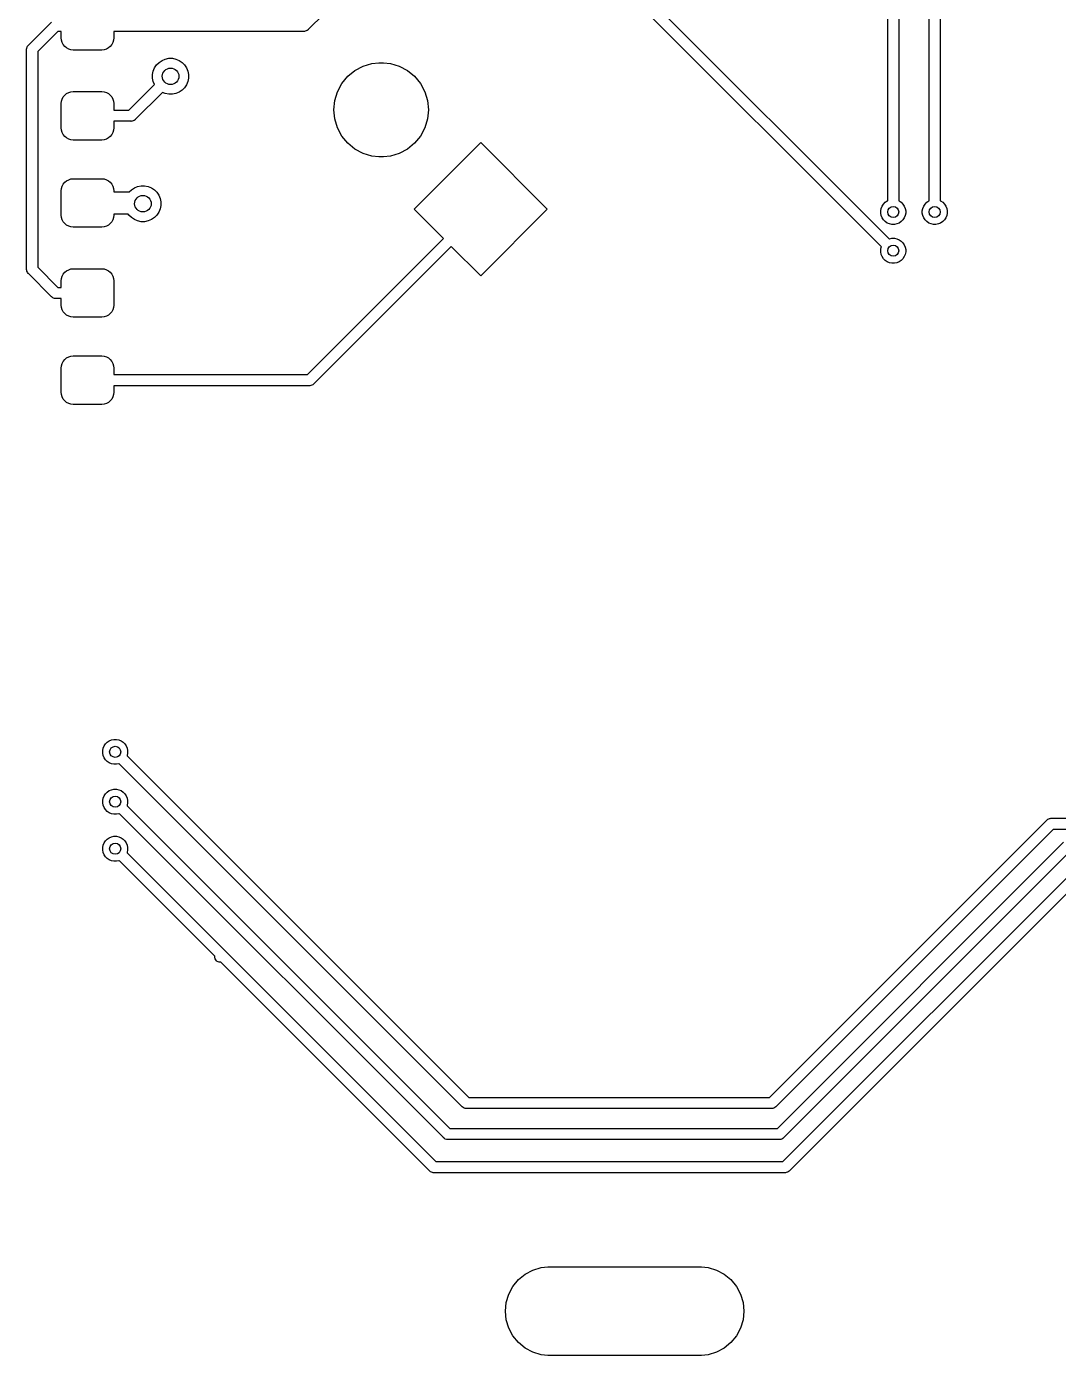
# Model space of a CAD drawing. Extents: x 1 to 84, y 1 to 137.
# Drawn here: x 1.7 to 20.33, y 1.7 to 25.7 of the extents above; entities that cross this region are included whole.
import ezdxf

# ---------------------------------------------------------------- set-up
doc = ezdxf.new("R2010")
doc.units = 0
doc.layers.add('BLACK', color=7, linetype='CONTINUOUS')

msp = doc.modelspace()

# ---------------------------------------------------------------- linework, layer by layer
at = {"layer": 'BLACK', "linetype": 'CONTINUOUS'}
for p, q in [((11.44, 27.7014), (17.2778, 21.8636)), ((17.1364, 21.7222), (11.2727, 27.5858)), ((8.05125, 26.9098), (6.78668, 25.6453)), ((17.45, 26.1784), (17.45, 22.5521)), ((17.25, 22.5521), (17.25, 26.1419)), ((1.73276, 25.3617), (2.15082, 25.7797)), ((18, 22.5521), (18, 25.8586)), ((18.2, 25.8951), (18.2, 22.5521)), ((2.26642, 25.6125), (1.9, 25.2461)), ((2.325, 25.6125), (2.26642, 25.6125)), ((2.325, 25.4937), (2.325, 25.6125)), ((2.3292, 25.4511), (2.325, 25.4937)), ((2.34165, 25.41), (2.3292, 25.4511)), ((3.2708, 25.4511), (3.25835, 25.41)), ((3.275, 25.4937), (3.2708, 25.4511)), ((6.7076, 25.6125), (3.275, 25.6125)), ((3.275, 25.6125), (3.275, 25.4937)), ((6.7125, 25.612), (6.7076, 25.6125)), ((6.7174, 25.6125), (6.7125, 25.612)), ((6.7321, 25.6139), (6.7174, 25.6125)), ((6.7174, 25.6125), (6.7174, 25.6125)), ((6.75095, 25.6197), (6.7321, 25.6139)), ((6.76832, 25.629), (6.75095, 25.6197)), ((6.78355, 25.6414), (6.76832, 25.629)), ((6.78668, 25.6453), (6.78355, 25.6414)), ((1.69952, 25.2875), (1.7, 25.2924)), ((1.7, 25.2826), (1.69952, 25.2875)), ((1.7, 25.2924), (1.70145, 25.3071)), ((1.7, 25.2924), (1.7, 25.2924)), ((1.7, 21.3174), (1.7, 25.2826)), ((1.70145, 25.3071), (1.70147, 25.3072)), ((1.70147, 25.3072), (1.70428, 25.3165)), ((1.70428, 25.3165), (1.70717, 25.326)), ((1.70717, 25.326), (1.71645, 25.3433)), ((1.71645, 25.3433), (1.72895, 25.3586)), ((1.72895, 25.3586), (1.73276, 25.3617)), ((1.9, 25.2461), (1.9, 21.3539)), ((2.36187, 25.3722), (2.34165, 25.41)), ((2.38907, 25.3391), (2.36187, 25.3722)), ((2.42222, 25.3119), (2.38907, 25.3391)), ((2.46004, 25.2917), (2.42222, 25.3119)), ((2.50107, 25.2792), (2.46004, 25.2917)), ((2.54375, 25.275), (2.50107, 25.2792)), ((3.05625, 25.275), (2.54375, 25.275)), ((3.09893, 25.2792), (3.05625, 25.275)), ((3.13996, 25.2917), (3.09893, 25.2792)), ((3.17778, 25.3119), (3.13996, 25.2917)), ((3.21093, 25.3391), (3.17778, 25.3119)), ((3.23813, 25.3722), (3.21093, 25.3391)), ((3.25835, 25.41), (3.23813, 25.3722)), ((4.01199, 24.9539), (4.04756, 25.0072)), ((4.04756, 25.0072), (4.09282, 25.0524)), ((4.09282, 25.0524), (4.14605, 25.088)), ((4.14605, 25.088), (4.2052, 25.1125)), ((4.2052, 25.1125), (4.26799, 25.125)), ((4.26799, 25.125), (4.33201, 25.125)), ((4.33201, 25.125), (4.3948, 25.1125)), ((4.3948, 25.1125), (4.45395, 25.088)), ((4.45395, 25.088), (4.50718, 25.0524)), ((4.50718, 25.0524), (4.55244, 25.0072)), ((4.55244, 25.0072), (4.58801, 24.9539)), ((7.62943, 24.9062), (7.77709, 24.9851)), ((7.77709, 24.9851), (7.93732, 25.0338)), ((7.93732, 25.0338), (8.0622, 25.0461)), ((8.0622, 25.0461), (8.1457, 25.0461)), ((8.1457, 25.0461), (8.27058, 25.0338)), ((8.27058, 25.0338), (8.4308, 24.9851)), ((8.4308, 24.9851), (8.57847, 24.9062)), ((3.975, 24.832), (3.98749, 24.8948)), ((3.975, 24.768), (3.975, 24.832)), ((3.98749, 24.7052), (3.975, 24.768)), ((3.98749, 24.8948), (4.01199, 24.9539)), ((4.58801, 24.9539), (4.61251, 24.8948)), ((4.61251, 24.8948), (4.625, 24.832)), ((4.625, 24.768), (4.61251, 24.7052)), ((4.625, 24.832), (4.625, 24.768)), ((7.39378, 24.6706), (7.5, 24.8)), ((7.5, 24.8), (7.62943, 24.9062)), ((8.57847, 24.9062), (8.7079, 24.8)), ((8.7079, 24.8), (8.81412, 24.6706)), ((2.38907, 24.4609), (2.42222, 24.4881)), ((2.42222, 24.4881), (2.46004, 24.5083)), ((2.46004, 24.5083), (2.50107, 24.5208)), ((2.50107, 24.5208), (2.54375, 24.525)), ((2.54375, 24.525), (3.05625, 24.525)), ((3.05625, 24.525), (3.09893, 24.5208)), ((3.09893, 24.5208), (3.13996, 24.5083)), ((3.13996, 24.5083), (3.17778, 24.4881)), ((3.17778, 24.4881), (3.21093, 24.4609)), ((3.54608, 24.1875), (4.00983, 24.6513)), ((4.15125, 24.5098), (3.66168, 24.0203)), ((4.00983, 24.6513), (3.98749, 24.7052)), ((4.2052, 24.4875), (4.15125, 24.5098)), ((4.26799, 24.475), (4.2052, 24.4875)), ((4.3948, 24.4875), (4.33201, 24.475)), ((4.45395, 24.512), (4.3948, 24.4875)), ((4.50718, 24.5476), (4.45395, 24.512)), ((4.55244, 24.5928), (4.50718, 24.5476)), ((4.58801, 24.6461), (4.55244, 24.5928)), ((4.61251, 24.7052), (4.58801, 24.6461)), ((7.26625, 24.3627), (7.31485, 24.5229)), ((7.31485, 24.5229), (7.39378, 24.6706)), ((8.81412, 24.6706), (8.89305, 24.5229)), ((8.89305, 24.5229), (8.94165, 24.3627)), ((2.325, 24.3062), (2.3292, 24.3489)), ((2.325, 23.8687), (2.325, 24.3062)), ((2.3292, 24.3489), (2.34165, 24.39)), ((2.34165, 24.39), (2.36187, 24.4278)), ((2.36187, 24.4278), (2.38907, 24.4609)), ((3.21093, 24.4609), (3.23813, 24.4278)), ((3.23813, 24.4278), (3.25835, 24.39)), ((3.25835, 24.39), (3.2708, 24.3489)), ((3.2708, 24.3489), (3.275, 24.3062)), ((3.275, 24.3062), (3.275, 24.1875)), ((4.33201, 24.475), (4.26799, 24.475)), ((7.24984, 24.1961), (7.26625, 24.3627)), ((8.94165, 24.3627), (8.95806, 24.1961)), ((3.275, 24.1875), (3.54608, 24.1875)), ((3.64332, 24.004), (3.62595, 23.9947)), ((3.65855, 24.0164), (3.64332, 24.004)), ((3.66168, 24.0203), (3.65855, 24.0164)), ((7.26625, 24.0294), (7.24984, 24.1961)), ((7.31485, 23.8692), (7.26625, 24.0294)), ((8.94165, 24.0294), (8.89305, 23.8692)), ((8.95806, 24.1961), (8.94165, 24.0294)), ((2.3292, 23.8261), (2.325, 23.8687)), ((2.34165, 23.785), (2.3292, 23.8261)), ((2.36187, 23.7472), (2.34165, 23.785)), ((3.25835, 23.785), (3.23813, 23.7472)), ((3.2708, 23.8261), (3.25835, 23.785)), ((3.275, 23.8687), (3.2708, 23.8261)), ((3.5826, 23.9875), (3.275, 23.9875)), ((3.275, 23.9875), (3.275, 23.8687)), ((3.5875, 23.987), (3.5826, 23.9875)), ((3.5924, 23.9875), (3.5875, 23.987)), ((3.6071, 23.9889), (3.5924, 23.9875)), ((3.5924, 23.9875), (3.5924, 23.9875)), ((3.62595, 23.9947), (3.6071, 23.9889)), ((7.39378, 23.7215), (7.31485, 23.8692)), ((8.89305, 23.8692), (8.81412, 23.7215)), ((2.38907, 23.7141), (2.36187, 23.7472)), ((2.42222, 23.6869), (2.38907, 23.7141)), ((2.46004, 23.6667), (2.42222, 23.6869)), ((2.50107, 23.6542), (2.46004, 23.6667)), ((2.54375, 23.65), (2.50107, 23.6542)), ((3.05625, 23.65), (2.54375, 23.65)), ((3.09893, 23.6542), (3.05625, 23.65)), ((3.13996, 23.6667), (3.09893, 23.6542)), ((3.17778, 23.6869), (3.13996, 23.6667)), ((3.21093, 23.7141), (3.17778, 23.6869)), ((3.23813, 23.7472), (3.21093, 23.7141)), ((7.5, 23.5921), (7.39378, 23.7215)), ((7.62943, 23.4859), (7.5, 23.5921)), ((8.7079, 23.5921), (8.57847, 23.4859)), ((8.69792, 22.4), (9.9, 23.6021)), ((8.81412, 23.7215), (8.7079, 23.5921)), ((9.9, 23.6021), (11.1021, 22.4)), ((7.77709, 23.407), (7.62943, 23.4859)), ((7.93732, 23.3584), (7.77709, 23.407)), ((8.0622, 23.3461), (7.93732, 23.3584)), ((8.1457, 23.3461), (8.0622, 23.3461)), ((8.27058, 23.3584), (8.1457, 23.3461)), ((8.4308, 23.407), (8.27058, 23.3584)), ((8.57847, 23.4859), (8.4308, 23.407)), ((2.3292, 22.7739), (2.34165, 22.815)), ((2.34165, 22.815), (2.36187, 22.8528)), ((2.36187, 22.8528), (2.38907, 22.8859)), ((2.38907, 22.8859), (2.42222, 22.9131)), ((2.42222, 22.9131), (2.46004, 22.9333)), ((2.46004, 22.9333), (2.50107, 22.9458)), ((2.50107, 22.9458), (2.54375, 22.95)), ((2.54375, 22.95), (3.05625, 22.95)), ((3.05625, 22.95), (3.09893, 22.9458)), ((3.09893, 22.9458), (3.13996, 22.9333)), ((3.13996, 22.9333), (3.17778, 22.9131)), ((3.17778, 22.9131), (3.21093, 22.8859)), ((3.21093, 22.8859), (3.23813, 22.8528)), ((3.23813, 22.8528), (3.25835, 22.815)), ((3.25835, 22.815), (3.2708, 22.7739)), ((3.64606, 22.788), (3.7052, 22.8125)), ((3.7052, 22.8125), (3.76799, 22.825)), ((3.76799, 22.825), (3.83201, 22.825)), ((3.83201, 22.825), (3.8948, 22.8125)), ((3.8948, 22.8125), (3.95395, 22.788)), ((2.325, 22.7312), (2.3292, 22.7739)), ((2.325, 22.2937), (2.325, 22.7312)), ((3.2708, 22.7739), (3.275, 22.7312)), ((3.275, 22.7312), (3.275, 22.7125)), ((3.275, 22.7125), (3.55288, 22.7125)), ((3.55288, 22.7125), (3.59282, 22.7524)), ((3.59282, 22.7524), (3.64606, 22.788)), ((3.95395, 22.788), (4.00718, 22.7524)), ((4.00718, 22.7524), (4.05244, 22.7072)), ((4.05244, 22.7072), (4.08801, 22.6539)), ((4.08801, 22.6539), (4.11251, 22.5948)), ((4.11251, 22.5948), (4.125, 22.532)), ((4.08801, 22.3461), (4.05244, 22.2928)), ((4.11251, 22.4052), (4.08801, 22.3461)), ((4.125, 22.468), (4.11251, 22.4052)), ((4.125, 22.532), (4.125, 22.468)), ((9.22825, 21.8697), (8.69792, 22.4)), ((11.1021, 22.4), (9.9, 21.1979)), ((17.125, 22.3722), (17.1336, 22.4156)), ((17.125, 22.3278), (17.125, 22.3722)), ((17.1336, 22.2844), (17.125, 22.3278)), ((17.1336, 22.4156), (17.1506, 22.4566)), ((17.1506, 22.4566), (17.1752, 22.4934)), ((17.1752, 22.4934), (17.2066, 22.5248)), ((17.2066, 22.5248), (17.2434, 22.5494)), ((17.2434, 22.5494), (17.25, 22.5521)), ((17.45, 22.5521), (17.4566, 22.5494)), ((17.4566, 22.5494), (17.4934, 22.5248)), ((17.4934, 22.5248), (17.5248, 22.4934)), ((17.5248, 22.4934), (17.5494, 22.4566)), ((17.5494, 22.4566), (17.5664, 22.4156)), ((17.5664, 22.4156), (17.575, 22.3722)), ((17.575, 22.3278), (17.5664, 22.2844)), ((17.575, 22.3722), (17.575, 22.3278)), ((17.875, 22.3722), (17.8836, 22.4156)), ((17.875, 22.3278), (17.875, 22.3722)), ((17.8836, 22.2844), (17.875, 22.3278)), ((17.8836, 22.4156), (17.9006, 22.4566)), ((17.9006, 22.4566), (17.9252, 22.4934)), ((17.9252, 22.4934), (17.9566, 22.5248)), ((17.9566, 22.5248), (17.9934, 22.5494)), ((17.9934, 22.5494), (18, 22.5521)), ((18.2, 22.5521), (18.2066, 22.5494)), ((18.2066, 22.5494), (18.2434, 22.5248)), ((18.2434, 22.5248), (18.2748, 22.4934)), ((18.2748, 22.4934), (18.2994, 22.4566)), ((18.2994, 22.4566), (18.3164, 22.4156)), ((18.3164, 22.4156), (18.325, 22.3722)), ((18.325, 22.3278), (18.3164, 22.2844)), ((18.325, 22.3722), (18.325, 22.3278)), ((2.3292, 22.2511), (2.325, 22.2937)), ((2.34165, 22.21), (2.3292, 22.2511)), ((2.36187, 22.1722), (2.34165, 22.21)), ((2.38907, 22.1391), (2.36187, 22.1722)), ((2.42222, 22.1119), (2.38907, 22.1391)), ((2.46004, 22.0917), (2.42222, 22.1119)), ((2.50107, 22.0792), (2.46004, 22.0917)), ((2.54375, 22.075), (2.50107, 22.0792)), ((3.09893, 22.0792), (3.05625, 22.075)), ((3.13996, 22.0917), (3.09893, 22.0792)), ((3.17778, 22.1119), (3.13996, 22.0917)), ((3.21093, 22.1391), (3.17778, 22.1119)), ((3.23813, 22.1722), (3.21093, 22.1391)), ((3.25835, 22.21), (3.23813, 22.1722)), ((3.2708, 22.2511), (3.25835, 22.21)), ((3.275, 22.2937), (3.2708, 22.2511)), ((3.53441, 22.3125), (3.275, 22.3125)), ((3.275, 22.3125), (3.275, 22.2937)), ((3.54756, 22.2928), (3.53441, 22.3125)), ((3.59282, 22.2476), (3.54756, 22.2928)), ((3.64606, 22.212), (3.59282, 22.2476)), ((3.7052, 22.1875), (3.64606, 22.212)), ((3.76799, 22.175), (3.7052, 22.1875)), ((3.83201, 22.175), (3.76799, 22.175)), ((3.8948, 22.1875), (3.83201, 22.175)), ((3.95395, 22.212), (3.8948, 22.1875)), ((4.00718, 22.2476), (3.95395, 22.212)), ((4.05244, 22.2928), (4.00718, 22.2476)), ((17.1506, 22.2434), (17.1336, 22.2844)), ((17.1752, 22.2066), (17.1506, 22.2434)), ((17.2066, 22.1752), (17.1752, 22.2066)), ((17.2434, 22.1506), (17.2066, 22.1752)), ((17.2844, 22.1336), (17.2434, 22.1506)), ((17.3278, 22.125), (17.2844, 22.1336)), ((17.3722, 22.125), (17.3278, 22.125)), ((17.4156, 22.1336), (17.3722, 22.125)), ((17.4566, 22.1506), (17.4156, 22.1336)), ((17.4934, 22.1752), (17.4566, 22.1506)), ((17.5248, 22.2066), (17.4934, 22.1752)), ((17.5494, 22.2434), (17.5248, 22.2066)), ((17.5664, 22.2844), (17.5494, 22.2434)), ((17.9006, 22.2434), (17.8836, 22.2844)), ((17.9252, 22.2066), (17.9006, 22.2434)), ((17.9566, 22.1752), (17.9252, 22.2066)), ((17.9934, 22.1506), (17.9566, 22.1752)), ((18.0344, 22.1336), (17.9934, 22.1506)), ((18.0778, 22.125), (18.0344, 22.1336)), ((18.1222, 22.125), (18.0778, 22.125)), ((18.1656, 22.1336), (18.1222, 22.125)), ((18.2066, 22.1506), (18.1656, 22.1336)), ((18.2434, 22.1752), (18.2066, 22.1506)), ((18.2748, 22.2066), (18.2434, 22.1752)), ((18.2994, 22.2434), (18.2748, 22.2066)), ((18.3164, 22.2844), (18.2994, 22.2434)), ((3.05625, 22.075), (2.54375, 22.075)), ((6.77108, 19.4125), (9.22825, 21.8697)), ((17.2778, 21.8636), (17.2844, 21.8664)), ((17.2844, 21.8664), (17.3278, 21.875)), ((17.3278, 21.875), (17.3722, 21.875)), ((17.3722, 21.875), (17.4156, 21.8664)), ((17.4156, 21.8664), (17.4566, 21.8494)), ((17.4566, 21.8494), (17.4934, 21.8248)), ((9.36967, 21.7282), (6.88668, 19.2453)), ((9.9, 21.1979), (9.36967, 21.7282)), ((17.125, 21.6722), (17.1336, 21.7156)), ((17.125, 21.6278), (17.125, 21.6722)), ((17.1336, 21.5844), (17.125, 21.6278)), ((17.1336, 21.7156), (17.1364, 21.7222)), ((17.4934, 21.8248), (17.5248, 21.7934)), ((17.5248, 21.7934), (17.5494, 21.7566)), ((17.5494, 21.7566), (17.5664, 21.7156)), ((17.5664, 21.7156), (17.575, 21.6722)), ((17.575, 21.6278), (17.5664, 21.5844)), ((17.575, 21.6722), (17.575, 21.6278)), ((17.1506, 21.5434), (17.1336, 21.5844)), ((17.1752, 21.5066), (17.1506, 21.5434)), ((17.2066, 21.4752), (17.1752, 21.5066)), ((17.2434, 21.4506), (17.2066, 21.4752)), ((17.2844, 21.4336), (17.2434, 21.4506)), ((17.3278, 21.425), (17.2844, 21.4336)), ((17.3722, 21.425), (17.3278, 21.425)), ((17.4156, 21.4336), (17.3722, 21.425)), ((17.4566, 21.4506), (17.4156, 21.4336)), ((17.4934, 21.4752), (17.4566, 21.4506)), ((17.5248, 21.5066), (17.4934, 21.4752)), ((17.5494, 21.5434), (17.5248, 21.5066)), ((17.5664, 21.5844), (17.5494, 21.5434)), ((1.69952, 21.3125), (1.7, 21.3174)), ((1.70145, 21.2929), (1.69952, 21.3125)), ((1.70652, 21.2762), (1.70145, 21.2929)), ((1.70717, 21.274), (1.70652, 21.2762)), ((1.71645, 21.2567), (1.70717, 21.274)), ((1.72895, 21.2414), (1.71645, 21.2567)), ((1.73276, 21.2383), (1.72895, 21.2414)), ((2.15082, 20.8203), (1.73276, 21.2383)), ((1.9, 21.3539), (2.26642, 20.9875)), ((2.325, 21.1062), (2.3292, 21.1489)), ((2.3292, 21.1489), (2.34165, 21.19)), ((2.34165, 21.19), (2.36187, 21.2278)), ((2.36187, 21.2278), (2.38907, 21.2609)), ((2.38907, 21.2609), (2.42222, 21.2881)), ((2.42222, 21.2881), (2.46004, 21.3083)), ((2.46004, 21.3083), (2.50107, 21.3208)), ((2.50107, 21.3208), (2.54375, 21.325)), ((2.54375, 21.325), (3.05625, 21.325)), ((3.05625, 21.325), (3.09893, 21.3208)), ((3.09893, 21.3208), (3.13996, 21.3083)), ((3.13996, 21.3083), (3.17778, 21.2881)), ((3.17778, 21.2881), (3.21093, 21.2609)), ((3.21093, 21.2609), (3.23813, 21.2278)), ((3.23813, 21.2278), (3.25835, 21.19)), ((3.25835, 21.19), (3.2708, 21.1489)), ((3.2708, 21.1489), (3.275, 21.1062)), ((2.26642, 20.9875), (2.325, 20.9875)), ((2.325, 20.9875), (2.325, 21.1062)), ((3.275, 21.1062), (3.275, 20.6687)), ((2.15395, 20.8164), (2.15082, 20.8203)), ((2.16918, 20.804), (2.15395, 20.8164)), ((2.17657, 20.8), (2.16918, 20.804)), ((2.18655, 20.7947), (2.17657, 20.8)), ((2.2054, 20.7889), (2.18655, 20.7947)), ((2.20722, 20.7888), (2.2054, 20.7889)), ((2.2201, 20.7875), (2.20722, 20.7888)), ((2.225, 20.787), (2.2201, 20.7875)), ((2.2201, 20.7875), (2.2201, 20.7875)), ((2.2299, 20.7875), (2.225, 20.787)), ((2.325, 20.7875), (2.2299, 20.7875)), ((2.325, 20.6687), (2.325, 20.7875)), ((2.3292, 20.6261), (2.325, 20.6687)), ((3.275, 20.6687), (3.2708, 20.6261)), ((2.34165, 20.585), (2.3292, 20.6261)), ((2.36187, 20.5472), (2.34165, 20.585)), ((2.38907, 20.5141), (2.36187, 20.5472)), ((2.42222, 20.4869), (2.38907, 20.5141)), ((2.46004, 20.4667), (2.42222, 20.4869)), ((2.50107, 20.4542), (2.46004, 20.4667)), ((2.54375, 20.45), (2.50107, 20.4542)), ((3.05625, 20.45), (2.54375, 20.45)), ((3.09893, 20.4542), (3.05625, 20.45)), ((3.13996, 20.4667), (3.09893, 20.4542)), ((3.17778, 20.4869), (3.13996, 20.4667)), ((3.21093, 20.5141), (3.17778, 20.4869)), ((3.23813, 20.5472), (3.21093, 20.5141)), ((3.25835, 20.585), (3.23813, 20.5472)), ((3.2708, 20.6261), (3.25835, 20.585)), ((2.36187, 19.6528), (2.38907, 19.6859)), ((2.38907, 19.6859), (2.42222, 19.7131)), ((2.42222, 19.7131), (2.46004, 19.7333)), ((2.46004, 19.7333), (2.50107, 19.7458)), ((2.50107, 19.7458), (2.54375, 19.75)), ((2.54375, 19.75), (3.05625, 19.75)), ((3.05625, 19.75), (3.09893, 19.7458)), ((3.09893, 19.7458), (3.13996, 19.7333)), ((3.13996, 19.7333), (3.17778, 19.7131)), ((3.17778, 19.7131), (3.21093, 19.6859)), ((3.21093, 19.6859), (3.23813, 19.6528)), ((2.325, 19.5312), (2.3292, 19.5739)), ((2.325, 19.0938), (2.325, 19.5312)), ((2.3292, 19.5739), (2.34165, 19.615)), ((2.34165, 19.615), (2.36187, 19.6528)), ((3.23813, 19.6528), (3.25835, 19.615)), ((3.25835, 19.615), (3.2708, 19.5739)), ((3.2708, 19.5739), (3.275, 19.5312)), ((3.275, 19.5312), (3.275, 19.4125)), ((3.275, 19.4125), (6.77108, 19.4125)), ((6.8076, 19.2125), (3.275, 19.2125)), ((3.275, 19.2125), (3.275, 19.0938)), ((6.8125, 19.212), (6.8076, 19.2125)), ((6.8174, 19.2125), (6.8125, 19.212)), ((6.8321, 19.2139), (6.8174, 19.2125)), ((6.8174, 19.2125), (6.8174, 19.2125)), ((6.85095, 19.2197), (6.8321, 19.2139)), ((6.86832, 19.229), (6.85095, 19.2197)), ((6.88355, 19.2414), (6.86832, 19.229)), ((6.88668, 19.2453), (6.88355, 19.2414)), ((2.3292, 19.0511), (2.325, 19.0938)), ((2.34165, 19.01), (2.3292, 19.0511)), ((2.36187, 18.9722), (2.34165, 19.01)), ((2.38907, 18.9391), (2.36187, 18.9722)), ((3.23813, 18.9722), (3.21093, 18.9391)), ((3.25835, 19.01), (3.23813, 18.9722)), ((3.2708, 19.0511), (3.25835, 19.01)), ((3.275, 19.0938), (3.2708, 19.0511)), ((2.42222, 18.9119), (2.38907, 18.9391)), ((2.46004, 18.8917), (2.42222, 18.9119)), ((2.50107, 18.8792), (2.46004, 18.8917)), ((2.54375, 18.875), (2.50107, 18.8792)), ((3.05625, 18.875), (2.54375, 18.875)), ((3.09893, 18.8792), (3.05625, 18.875)), ((3.13996, 18.8917), (3.09893, 18.8792)), ((3.17778, 18.9119), (3.13996, 18.8917)), ((3.21093, 18.9391), (3.17778, 18.9119)), ((3.10061, 12.7066), (3.12523, 12.7434)), ((3.12523, 12.7434), (3.15657, 12.7748)), ((3.15657, 12.7748), (3.19342, 12.7994)), ((3.19342, 12.7994), (3.23437, 12.8164)), ((3.23437, 12.8164), (3.27784, 12.825)), ((3.27784, 12.825), (3.32216, 12.825)), ((3.32216, 12.825), (3.36563, 12.8164)), ((3.36563, 12.8164), (3.40658, 12.7994)), ((3.40658, 12.7994), (3.44343, 12.7748)), ((3.44343, 12.7748), (3.47477, 12.7434)), ((3.47477, 12.7434), (3.49939, 12.7066)), ((3.075, 12.6222), (3.08365, 12.6656)), ((3.075, 12.5778), (3.075, 12.6222)), ((3.08365, 12.5344), (3.075, 12.5778)), ((3.08365, 12.6656), (3.10061, 12.7066)), ((3.10061, 12.4934), (3.08365, 12.5344)), ((3.12523, 12.4566), (3.10061, 12.4934)), ((3.49939, 12.7066), (3.51635, 12.6656)), ((3.51635, 12.5344), (3.51363, 12.5278)), ((3.51363, 12.5278), (9.6834, 6.35802)), ((3.51635, 12.6656), (3.525, 12.6222)), ((3.525, 12.5778), (3.51635, 12.5344)), ((3.525, 12.6222), (3.525, 12.5778)), ((3.15657, 12.4252), (3.12523, 12.4566)), ((3.19342, 12.4006), (3.15657, 12.4252)), ((3.23437, 12.3836), (3.19342, 12.4006)), ((3.27784, 12.375), (3.23437, 12.3836)), ((3.32216, 12.375), (3.27784, 12.375)), ((3.36563, 12.3836), (3.32216, 12.375)), ((3.37221, 12.3864), (3.36563, 12.3836)), ((9.5678, 6.19078), (3.37221, 12.3864)), ((3.075, 11.7222), (3.08364, 11.7656)), ((3.08364, 11.7656), (3.1006, 11.8066)), ((3.1006, 11.8066), (3.12523, 11.8434)), ((3.12523, 11.8434), (3.15657, 11.8748)), ((3.15657, 11.8748), (3.19342, 11.8994)), ((3.19342, 11.8994), (3.23437, 11.9164)), ((3.23437, 11.9164), (3.27784, 11.925)), ((3.27784, 11.925), (3.32216, 11.925)), ((3.32216, 11.925), (3.36563, 11.9164)), ((3.36563, 11.9164), (3.40657, 11.8994)), ((3.40657, 11.8994), (3.44342, 11.8748)), ((3.44342, 11.8748), (3.47476, 11.8434)), ((3.47476, 11.8434), (3.49939, 11.8066)), ((3.49939, 11.8066), (3.51635, 11.7656)), ((3.51635, 11.7656), (3.525, 11.7222)), ((3.075, 11.6778), (3.075, 11.7222)), ((3.08364, 11.6344), (3.075, 11.6778)), ((3.1006, 11.5934), (3.08364, 11.6344)), ((3.12523, 11.5566), (3.1006, 11.5934)), ((3.15657, 11.5252), (3.12523, 11.5566)), ((3.19342, 11.5006), (3.15657, 11.5252)), ((3.51635, 11.6344), (3.51362, 11.6278)), ((3.51362, 11.6278), (3.59917, 11.5422)), ((3.525, 11.6778), (3.51635, 11.6344)), ((3.525, 11.7222), (3.525, 11.6778)), ((3.59917, 11.5422), (3.59918, 11.5422)), ((3.59918, 11.5422), (9.34142, 5.8)), ((3.23437, 11.4836), (3.19342, 11.5006)), ((3.27784, 11.475), (3.23437, 11.4836)), ((3.32216, 11.475), (3.27784, 11.475)), ((3.36563, 11.4836), (3.32216, 11.475)), ((3.3722, 11.4864), (3.36563, 11.4836)), ((3.45775, 11.4008), (3.3722, 11.4864)), ((3.45776, 11.4008), (3.45775, 11.4008)), ((9.22582, 5.63276), (3.45776, 11.4008)), ((15.1166, 6.35802), (20.1258, 11.3672)), ((20.1258, 11.3672), (20.1289, 11.3711)), ((20.1289, 11.3711), (20.1442, 11.3835)), ((20.1442, 11.3835), (20.1615, 11.3928)), ((20.1615, 11.3928), (20.1726, 11.3962)), ((20.1726, 11.3962), (20.1804, 11.3986)), ((20.1804, 11.3986), (20.1822, 11.3987)), ((20.1822, 11.3987), (20.1951, 11.4)), ((20.1951, 11.4), (20.2, 11.4005)), ((20.1951, 11.4), (20.1951, 11.4)), ((20.2, 11.4005), (20.2049, 11.4)), ((20.2049, 11.4), (24.7951, 11.4)), ((3.15657, 11.0248), (3.19342, 11.0494)), ((3.19342, 11.0494), (3.23437, 11.0664)), ((3.23437, 11.0664), (3.27784, 11.075)), ((3.27784, 11.075), (3.32216, 11.075)), ((3.32216, 11.075), (3.36563, 11.0664)), ((3.36563, 11.0664), (3.40658, 11.0494)), ((3.40658, 11.0494), (3.44343, 11.0248)), ((20.2414, 11.2), (15.2322, 6.19078)), ((24.7586, 11.2), (20.2414, 11.2)), ((3.075, 10.8722), (3.08365, 10.9156)), ((3.075, 10.8278), (3.075, 10.8722)), ((3.08365, 10.7844), (3.075, 10.8278)), ((3.08365, 10.9156), (3.10061, 10.9566)), ((3.10061, 10.9566), (3.12523, 10.9934)), ((3.12523, 10.9934), (3.15657, 11.0248)), ((3.44343, 11.0248), (3.47477, 10.9934)), ((3.47477, 10.9934), (3.49939, 10.9566)), ((3.49939, 10.9566), (3.51635, 10.9156)), ((3.51635, 10.9156), (3.525, 10.8722)), ((3.525, 10.8278), (3.51635, 10.7844)), ((3.525, 10.8722), (3.525, 10.8278)), ((15.2586, 5.8), (20.4258, 10.9672)), ((20.5414, 10.8), (15.3742, 5.63276)), ((3.10061, 10.7434), (3.08365, 10.7844)), ((3.12523, 10.7066), (3.10061, 10.7434)), ((3.15657, 10.6752), (3.12523, 10.7066)), ((3.19342, 10.6506), (3.15657, 10.6752)), ((3.23437, 10.6336), (3.19342, 10.6506)), ((3.27784, 10.625), (3.23437, 10.6336)), ((3.32216, 10.625), (3.27784, 10.625)), ((3.36563, 10.6336), (3.32216, 10.625)), ((3.37221, 10.6364), (3.36563, 10.6336)), ((5.10033, 8.90825), (3.37221, 10.6364)), ((3.51635, 10.7844), (3.51363, 10.7778)), ((3.51363, 10.7778), (9.09142, 5.2)), ((15.3586, 5.2), (20.7258, 10.5672)), ((20.8414, 10.4), (15.4742, 5.03276)), ((5.09952, 8.9), (5.10033, 8.90825)), ((5.10145, 8.8804), (5.09952, 8.9)), ((5.10717, 8.86155), (5.10145, 8.8804)), ((5.11645, 8.84417), (5.10717, 8.86155)), ((5.12895, 8.82895), (5.11645, 8.84417)), ((5.14417, 8.81645), (5.12895, 8.82895)), ((5.16155, 8.80717), (5.14417, 8.81645)), ((5.1804, 8.80145), (5.16155, 8.80717)), ((5.1951, 8.8), (5.1804, 8.80145)), ((5.2049, 8.8), (5.1951, 8.8)), ((5.20825, 8.80033), (5.2049, 8.8)), ((8.97582, 5.03276), (5.20825, 8.80033)), ((9.6834, 6.35802), (15.1166, 6.35802)), ((9.57093, 6.18697), (9.5678, 6.19078)), ((9.58616, 6.17447), (9.57093, 6.18697)), ((9.59968, 6.16724), (9.58616, 6.17447)), ((9.60353, 6.16519), (9.59968, 6.16724)), ((9.62238, 6.15947), (9.60353, 6.16519)), ((9.64198, 6.15754), (9.62238, 6.15947)), ((9.64688, 6.15802), (9.64198, 6.15754)), ((15.1531, 6.15802), (9.64688, 6.15802)), ((15.158, 6.15754), (15.1531, 6.15802)), ((15.1629, 6.15802), (15.158, 6.15754)), ((15.1776, 6.15947), (15.1629, 6.15802)), ((15.1629, 6.15802), (15.1629, 6.15802)), ((15.1965, 6.16519), (15.1776, 6.15947)), ((15.2138, 6.17447), (15.1965, 6.16519)), ((15.2291, 6.18697), (15.2138, 6.17447)), ((15.2322, 6.19078), (15.2291, 6.18697)), ((9.34142, 5.8), (15.2586, 5.8)), ((9.22894, 5.62895), (9.22582, 5.63276)), ((9.24417, 5.61645), (9.22894, 5.62895)), ((9.26154, 5.60717), (9.24417, 5.61645)), ((9.28039, 5.60145), (9.26154, 5.60717)), ((9.26154, 5.60717), (9.26154, 5.60717)), ((9.28221, 5.60127), (9.28039, 5.60145)), ((9.29509, 5.6), (9.28221, 5.60127)), ((9.2951, 5.6), (9.29509, 5.6)), ((9.3, 5.59952), (9.2951, 5.6)), ((9.30489, 5.6), (9.3, 5.59952)), ((15.2951, 5.6), (9.30489, 5.6)), ((15.3, 5.59952), (15.2951, 5.6)), ((15.3049, 5.6), (15.3, 5.59952)), ((15.3196, 5.60145), (15.3049, 5.6)), ((15.3049, 5.6), (15.3049, 5.6)), ((15.3385, 5.60717), (15.3196, 5.60145)), ((15.3558, 5.61645), (15.3385, 5.60717)), ((15.3711, 5.62895), (15.3558, 5.61645)), ((15.3742, 5.63276), (15.3711, 5.62895)), ((9.09142, 5.2), (15.3586, 5.2)), ((8.97894, 5.02895), (8.97582, 5.03276)), ((8.99417, 5.01645), (8.97894, 5.02895)), ((8.99541, 5.01579), (8.99417, 5.01645)), ((9.01154, 5.00717), (8.99541, 5.01579)), ((9.03039, 5.00145), (9.01154, 5.00717)), ((9.03221, 5.00127), (9.03039, 5.00145)), ((9.04509, 5), (9.03221, 5.00127)), ((9.0451, 5), (9.04509, 5)), ((9.05, 4.99952), (9.0451, 5)), ((9.05489, 5), (9.05, 4.99952)), ((15.3951, 5), (9.05489, 5)), ((15.4, 4.99952), (15.3951, 5)), ((15.4049, 5), (15.4, 4.99952)), ((15.4196, 5.00145), (15.4049, 5)), ((15.4049, 5), (15.4049, 5)), ((15.4385, 5.00717), (15.4196, 5.00145)), ((15.4558, 5.01645), (15.4385, 5.00717)), ((15.4711, 5.02895), (15.4558, 5.01645)), ((15.4742, 5.03276), (15.4711, 5.02895)), ((10.5816, 3.06842), (10.7034, 3.16839)), ((10.7034, 3.16839), (10.8424, 3.24268)), ((10.8424, 3.24268), (10.9932, 3.28842)), ((10.9932, 3.28842), (11.1107, 3.3)), ((11.1107, 3.3), (13.8893, 3.3)), ((13.8893, 3.3), (14.0068, 3.28842)), ((14.0068, 3.28842), (14.1576, 3.24268)), ((14.1576, 3.24268), (14.2966, 3.16839)), ((14.2966, 3.16839), (14.4184, 3.06842)), ((10.4073, 2.80763), (10.4816, 2.94661)), ((10.4816, 2.94661), (10.5816, 3.06842)), ((14.4184, 3.06842), (14.5184, 2.94661)), ((14.5184, 2.94661), (14.5927, 2.80763)), ((10.3461, 2.5), (10.3616, 2.65683)), ((10.3616, 2.65683), (10.4073, 2.80763)), ((14.5927, 2.80763), (14.6384, 2.65683)), ((14.6384, 2.65683), (14.6539, 2.5)), ((10.3616, 2.34317), (10.3461, 2.5)), ((14.6539, 2.5), (14.6384, 2.34317)), ((10.4073, 2.19237), (10.3616, 2.34317)), ((10.4816, 2.05339), (10.4073, 2.19237)), ((14.5927, 2.19237), (14.5184, 2.05339)), ((14.6384, 2.34317), (14.5927, 2.19237)), ((10.5816, 1.93158), (10.4816, 2.05339)), ((10.7034, 1.83161), (10.5816, 1.93158)), ((14.4184, 1.93158), (14.2966, 1.83161)), ((14.5184, 2.05339), (14.4184, 1.93158)), ((10.8424, 1.75732), (10.7034, 1.83161)), ((10.9932, 1.71158), (10.8424, 1.75732)), ((11.1107, 1.7), (10.9932, 1.71158)), ((13.8893, 1.7), (11.1107, 1.7)), ((14.0068, 1.71158), (13.8893, 1.7)), ((14.1576, 1.75732), (14.0068, 1.71158)), ((14.2966, 1.83161), (14.1576, 1.75732))]:
    msp.add_line(p, q, dxfattribs=at)
at = {"layer": 'BLACK'}
for centre, radius in [((4.3, 24.8), 0.15), ((3.8, 22.5), 0.15), ((17.35, 22.35), 0.1), ((18.1, 22.35), 0.1), ((17.35, 21.65), 0.1), ((3.3, 12.6), 0.1), ((3.3, 11.7), 0.1), ((3.3, 10.85), 0.1)]:
    msp.add_circle(centre, radius, dxfattribs=at)

doc.saveas('drawing.dxf')
